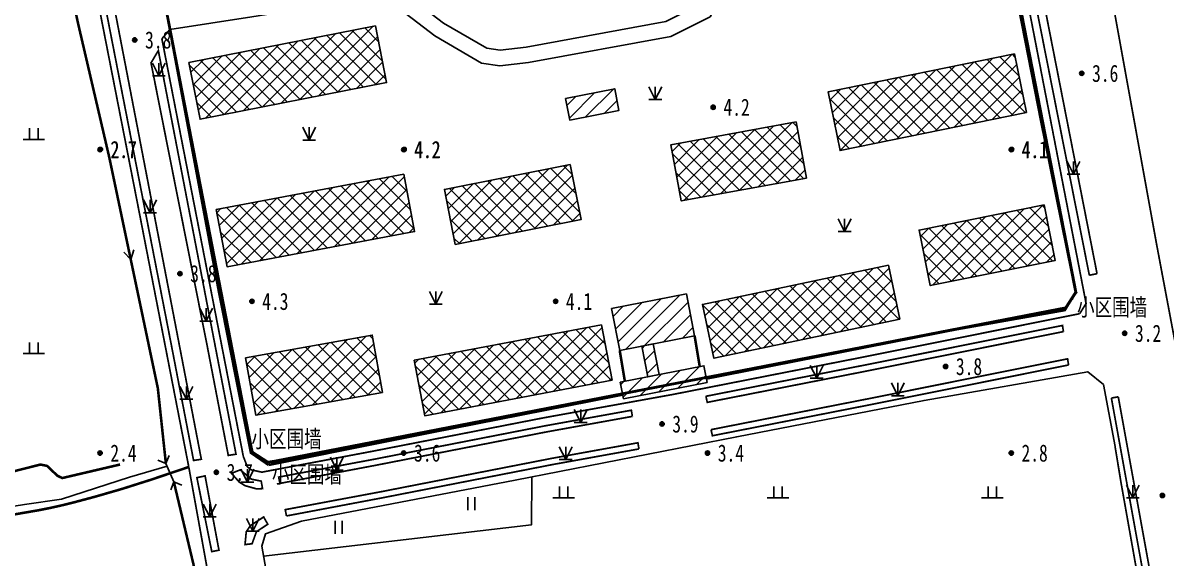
# Model space of a CAD drawing. Header units: metres. Extents: x 494039 to 619385, y 3351420 to 3402703.
# Drawn here: x 581437 to 581703.7, y 3397231.6 to 3397356.6 of the extents above; entities that cross this region are included whole.
import ezdxf
from ezdxf.enums import TextEntityAlignment as Align

# ---------------------------------------------------------------- set-up
doc = ezdxf.new("R2010")
doc.units = ezdxf.units.M
for name, pattern in [('2180', [0]), ('2430', [0]), ('2450', [0]), ('4430', [0]), ('4440', [0]), ('8521', [0]), ('9610', [0])]:
    doc.linetypes.add(name, pattern=pattern)
for name, color, linetype in [('220200', 130, 'Continuous'), ('220900', 130, '2180'), ('261301', 141, 'Continuous'), ('310300', 8, 'Continuous'), ('310500', 8, 'Continuous'), ('380201', 8, '2430'), ('380202', 8, '2450'), ('420500', 8, 'Continuous'), ('430600', 8, '4440'), ('440300', 8, '4430'), ('720100', 8, 'Continuous'), ('760201', 8, '8521'), ('810100', 8, '9610'), ('810302', 8, 'Continuous'), ('810600', 8, 'Continuous'), ('820200', 8, 'Continuous'), ('JMD', 8, 'Continuous'), ('备注', 8, 'Continuous')]:
    doc.layers.add(name, color=color, linetype=linetype)
doc.styles.add('HZ', font='simsun.ttc', dxfattribs={"width": 0.8})
pattern_1 = [(45, (0, 0), (-1.767766953, 1.767766953), []), (135, (0, 0), (-1.767766953, -1.767766953), [])]
pattern_2 = [(45, (0, 0), (-1.767766953, 1.767766953), [])]

# ---------------------------------------------------------------- blocks, each defined once
blk = doc.blocks.new('gc002')
at = {"linetype": 'Continuous'}
blk.add_hatch(color=256, dxfattribs=at).paths.add_polyline_path([(0.5, 0.5), (-0.5, 0.5), (-0.5, -0.5), (0.5, -0.5)])
blk.add_lwpolyline([(-0.5, -0.5), (0.5, -0.5), (0.5, 0.5), (-0.5, 0.5), (-0.5, -0.5)])
blk = doc.blocks.new('0612-线路地形')
at = {"layer": 'JMD', "color": 8, "linetype": 'Continuous', "elevation": 4.56, "flags": 128}
for points in [[(581461.77, 3397429.25), (581460.19, 3397428.9), (581457.61, 3397425.08), (581457.95, 3397423.4), (581490.07, 3397257.85), (581490.4, 3397256.26), (581494.11, 3397253.87), (581495.77, 3397254.1), (581678.67, 3397289.6), (581680.42, 3397289.96), (581682.82, 3397293.64), (581682.46, 3397295.35), (581652.2, 3397451.03), (581646.71, 3397450.12)], [(581461.83, 3397428.96), (581460.37, 3397428.64), (581457.93, 3397425.02), (581458.24, 3397423.45), (581490.37, 3397257.9), (581490.67, 3397256.44), (581494.18, 3397254.18), (581495.72, 3397254.4), (581678.61, 3397289.9), (581680.24, 3397290.23), (581682.5, 3397293.7), (581682.17, 3397295.29), (581651.96, 3397450.69), (581646.76, 3397449.83)]]:
    blk.add_lwpolyline(points, dxfattribs=at)
at = {"layer": '备注', "color": 8, "linetype": 'Continuous'}
for p in [(581682.46, 3397295.35, 4.72), (581682.82, 3397293.64, 4.57), (581678.67, 3397289.6, 4.71), (581680.42, 3397289.96, 4.67), (581490.07, 3397257.85, 4.64), (581490.4, 3397256.26, 4.64), (581494.11, 3397253.87, 4.64), (581495.77, 3397254.1, 4.67)]:
    blk.add_point(p, dxfattribs=at)
at = {"layer": 'JMD', "color": 8, "linetype": 'Continuous'}
for p, xscale, yscale, rotation in [((581670.61, 3397355.66), 0.2499999999999999, 0.2499999999999999, 101.0003097649284), ((581471.8, 3397352.69), 0.2499999999999999, 0.2499999999999999, 280.9817700917174), ((581671.57, 3397350.76), 0.2499999999999999, 0.2499999999999999, 101.0003097649284), ((581472.75, 3397347.78), 0.2499999999999999, 0.2499999999999999, 280.9817700917174), ((581672.52, 3397345.85), 0.2499999999999999, 0.2499999999999999, 101.0003097649284), ((581473.7, 3397342.87), 0.2499999999999999, 0.2499999999999999, 280.9817700917174), ((581673.47, 3397340.94), 0.2499999999999999, 0.2499999999999999, 101.0003097649284), ((581474.65, 3397337.96), 0.2499999999999999, 0.2499999999999999, 280.9817700917174), ((581674.43, 3397336.03), 0.2499999999999999, 0.2499999999999999, 101.0003097649284), ((581475.61, 3397333.05), 0.2499999999999999, 0.2499999999999999, 280.9817700917174), ((581675.38, 3397331.12), 0.2499999999999999, 0.2499999999999999, 101.0003097649284), ((581476.56, 3397328.14), 0.2499999999999999, 0.2499999999999999, 280.9817700917174), ((581676.34, 3397326.22), 0.2499999999999999, 0.2499999999999999, 101.0003097649284), ((581477.51, 3397323.23), 0.2499999999999999, 0.2499999999999999, 280.9817700917174), ((581677.29, 3397321.31), 0.2499999999999999, 0.2499999999999999, 101.0003097649284), ((581478.46, 3397318.33), 0.2499999999999999, 0.2499999999999999, 280.9817700917174), ((581678.24, 3397316.4), 0.2499999999999999, 0.2499999999999999, 101.0003097649284), ((581479.42, 3397313.42), 0.2499999999999999, 0.2499999999999999, 280.9817700917174), ((581679.2, 3397311.49), 0.2499999999999999, 0.2499999999999999, 101.0003097649284), ((581480.37, 3397308.51), 0.2499999999999999, 0.2499999999999999, 280.9817700917174), ((581680.15, 3397306.58), 0.2499999999999999, 0.2499999999999999, 101.0003097649284), ((581481.32, 3397303.6), 0.2499999999999999, 0.2499999999999999, 280.9817700917174), ((581681.11, 3397301.67), 0.2499999999999999, 0.2499999999999999, 101.0003097649284), ((581482.27, 3397298.69), 0.2499999999999999, 0.2499999999999999, 280.9817700917174), ((581682.06, 3397296.77), 0.2499999999999999, 0.2499999999999999, 101.0003097649284), ((581483.23, 3397293.78), 0.2499999999999999, 0.2499999999999999, 280.9817700917174), ((581681.74, 3397292.21), 0.25, 0.25, 56.86393494214185), ((581484.18, 3397288.88), 0.2499999999999999, 0.2499999999999999, 280.9817700917174), ((581673.14, 3397288.66), 0.25, 0.25, 10.98449800152036), ((581678.05, 3397289.61), 0.25, 0.25, 10.98449800152036), ((581658.41, 3397285.8), 0.25, 0.25, 10.98449800152036), ((581663.32, 3397286.75), 0.25, 0.25, 10.98449800152036), ((581668.23, 3397287.7), 0.25, 0.25, 10.98449800152036), ((581485.13, 3397283.97), 0.2499999999999999, 0.2499999999999999, 280.9817700917174), ((581643.69, 3397282.94), 0.25, 0.25, 10.98449800152036), ((581648.6, 3397283.89), 0.25, 0.25, 10.98449800152036), ((581653.51, 3397284.85), 0.25, 0.25, 10.98449800152036), ((581628.96, 3397280.08), 0.25, 0.25, 10.98449800152036), ((581633.87, 3397281.03), 0.25, 0.25, 10.98449800152036), ((581638.78, 3397281.99), 0.25, 0.25, 10.98449800152036), ((581486.08, 3397279.06), 0.2499999999999999, 0.2499999999999999, 280.9817700917174), ((581619.15, 3397278.18), 0.25, 0.25, 10.98449800152036), ((581624.05, 3397279.13), 0.25, 0.25, 10.98449800152036), ((581604.42, 3397275.32), 0.25, 0.25, 10.98449800152036), ((581609.33, 3397276.27), 0.25, 0.25, 10.98449800152036), ((581614.24, 3397277.22), 0.25, 0.25, 10.98449800152036), ((581487.04, 3397274.15), 0.2499999999999999, 0.2499999999999999, 280.9817700917174), ((581589.7, 3397272.46), 0.25, 0.25, 10.98449800152036), ((581594.6, 3397273.41), 0.25, 0.25, 10.98449800152036), ((581599.51, 3397274.37), 0.25, 0.25, 10.98449800152036), ((581574.97, 3397269.6), 0.25, 0.25, 10.98449800152036), ((581579.88, 3397270.55), 0.25, 0.25, 10.98449800152036), ((581584.79, 3397271.51), 0.25, 0.25, 10.98449800152036), ((581487.99, 3397269.24), 0.2499999999999999, 0.2499999999999999, 280.9817700917174), ((581560.25, 3397266.74), 0.25, 0.25, 10.98449800152036), ((581565.15, 3397267.7), 0.25, 0.25, 10.98449800152036), ((581570.06, 3397268.65), 0.25, 0.25, 10.98449800152036), ((581488.94, 3397264.33), 0.2499999999999999, 0.2499999999999999, 280.9817700917174), ((581550.43, 3397264.84), 0.25, 0.25, 10.98449800152036), ((581555.34, 3397265.79), 0.25, 0.25, 10.98449800152036), ((581535.7, 3397261.98), 0.25, 0.25, 10.98449800152036), ((581540.61, 3397262.93), 0.25, 0.25, 10.98449800152036), ((581545.52, 3397263.89), 0.25, 0.25, 10.98449800152036), ((581489.89, 3397259.42), 0.2499999999999999, 0.2499999999999999, 280.9817700917174), ((581520.98, 3397259.12), 0.25, 0.25, 10.98449800152036), ((581525.89, 3397260.07), 0.25, 0.25, 10.98449800152036), ((581530.8, 3397261.03), 0.25, 0.25, 10.98449800152036), ((581506.25, 3397256.26), 0.25, 0.25, 10.98449800152036), ((581511.16, 3397257.22), 0.25, 0.25, 10.98449800152036), ((581516.07, 3397258.17), 0.25, 0.25, 10.98449800152036), ((581491.97, 3397255.39), 0.25, 0.25, 327.2811372678628), ((581496.44, 3397254.36), 0.25, 0.25, 10.98449800152036), ((581501.35, 3397255.31), 0.25, 0.25, 10.98449800152036)]:
    blk.add_blockref('gc002', p, dxfattribs=dict(at, xscale=xscale, yscale=yscale, rotation=rotation))
at = {"layer": '备注', "color": 8, "linetype": 'Continuous', "style": 'HZ', "width": 0.75}
for p in [(581682.93, 3397288.22, 4.67), (581490.32, 3397257.47, 4.64), (581495.09, 3397249.18, 4.67)]:
    blk.add_text('小区围墙', height=4, dxfattribs=at).set_placement(p)
blk = doc.blocks.new('gu')
at = {"flags": 128}
for points in [[(3.75, 0), (-3.75, 0)], [(2.71, -0.6), (3.75, 0), (3.75, 0), (2.71, 0.6)]]:
    blk.add_lwpolyline(points, dxfattribs=at)
blk = doc.blocks.new('p_point')
for radius in [0.25, 0.2, 0.15, 0.1, 0.05]:
    blk.add_circle((0, 0), radius)
blk.add_point((0, 0))
blk = doc.blocks.new('ve')
at = {"color": 0, "linetype": 'Continuous'}
for p, q in [((-0.4, 1.5), (-0.4, 0)), ((0.4, 0), (0.4, 1.5))]:
    blk.add_line(p, q, dxfattribs=at)
blk = doc.blocks.new('gc124')
for p, q in [((-0.75, 1.5), (0, 0)), ((0, 0), (0, 1.5)), ((0, 0), (0.75, 1.5)), ((-0.75, 0), (0.75, 0))]:
    blk.add_line(p, q)
blk = doc.blocks.new('vm')
at = {"linetype": 'Continuous'}
for p, q in [((1.25, 0), (-1.25, 0)), ((-0.5, 0), (-0.5, 1.3)), ((0.5, 1.3), (0.5, 0))]:
    blk.add_line(p, q, dxfattribs=at)
blk = doc.blocks.new('1-3&1-4')
at = {"layer": '310300', "linetype": 'Continuous'}
h = blk.add_hatch(dxfattribs=at)
h.set_pattern_fill('ANSI31', color=8, scale=20, style=0)
h.set_pattern_definition(pattern_2)
h.paths.add_polyline_path([(581563.5906, 3397338.9633), (581575.0676, 3397341.217), (581576.0569, 3397336.1791), (581564.5799, 3397333.9253)])
h = blk.add_hatch(dxfattribs=at)
h.set_pattern_fill('ANSI31', color=8, scale=20, style=0)
h.set_pattern_definition(pattern_2)
h.paths.add_polyline_path([(581593.7104, 3397283.5433), (581591.7966, 3397293.3069), (581574.3275, 3397289.8829), (581576.2413, 3397280.1192)])
h = blk.add_hatch(dxfattribs=at)
h.set_pattern_fill('ANSI31', color=8, scale=20, style=0)
h.set_pattern_definition(pattern_2)
h.paths.add_polyline_path([(581585.4488, 3397274.513), (581582.7646, 3397273.9868), (581581.3657, 3397281.1236), (581584.05, 3397281.6498)])
h = blk.add_hatch(dxfattribs=at)
h.set_pattern_fill('ANSI31', color=8, scale=20, style=0)
h.set_pattern_definition(pattern_2)
h.paths.add_polyline_path([(581576.3636, 3397272.7322), (581595.8671, 3397276.555), (581596.6331, 3397272.6468), (581577.1297, 3397268.824)])
at = {"layer": '310500', "linetype": 'Continuous'}
h = blk.add_hatch(dxfattribs=at)
h.set_pattern_fill('ANSI37', color=8, scale=20, style=0)
h.set_pattern_definition(pattern_1)
h.paths.add_polyline_path([(581519.2578, 3397355.9227), (581521.8638, 3397342.6763), (581478.3421, 3397334.114), (581475.736, 3397347.3605)])
h = blk.add_hatch(dxfattribs=at)
h.set_pattern_fill('ANSI37', color=8, scale=20, style=0)
h.set_pattern_definition(pattern_1)
h.paths.add_polyline_path([(581668.3008, 3397349.3731), (581671.0985, 3397335.6904), (581627.6394, 3397326.8044), (581624.8417, 3397340.4871)])
h = blk.add_hatch(dxfattribs=at)
h.set_pattern_fill('ANSI37', color=8, scale=20, style=0)
h.set_pattern_definition(pattern_1)
h.paths.add_polyline_path([(581617.3851, 3397333.4763), (581619.7748, 3397320.3752), (581590.5791, 3397315.0498), (581588.1894, 3397328.1508)])
h = blk.add_hatch(dxfattribs=at)
h.set_pattern_fill('ANSI37', color=8, scale=20, style=0)
h.set_pattern_definition(pattern_1)
h.paths.add_polyline_path([(581564.6653, 3397323.5383), (581567.2147, 3397310.6825), (581537.887, 3397304.8666), (581535.3375, 3397317.7224)])
h = blk.add_hatch(dxfattribs=at)
h.set_pattern_fill('ANSI37', color=8, scale=20, style=0)
h.set_pattern_definition(pattern_1)
h.paths.add_polyline_path([(581525.8518, 3397321.251), (581528.3659, 3397307.8828), (581484.6385, 3397299.6594), (581482.1244, 3397313.0276)])
h = blk.add_hatch(dxfattribs=at)
h.set_pattern_fill('ANSI37', color=8, scale=20, style=0)
h.set_pattern_definition(pattern_1)
h.paths.add_polyline_path([(581675.2273, 3397314.0979), (581677.8356, 3397301.1584), (581648.6969, 3397295.2846), (581646.0885, 3397308.224)])
h = blk.add_hatch(dxfattribs=at)
h.set_pattern_fill('ANSI37', color=8, scale=20, style=0)
h.set_pattern_definition(pattern_1)
h.paths.add_polyline_path([(581638.9192, 3397300.0363), (581641.5804, 3397287.4444), (581598.2078, 3397278.278), (581595.5466, 3397290.87)])
h = blk.add_hatch(dxfattribs=at)
h.set_pattern_fill('ANSI37', color=8, scale=20, style=0)
h.set_pattern_definition(pattern_1)
h.paths.add_polyline_path([(581571.9848, 3397286.1273), (581574.4431, 3397273.1836), (581530.7555, 3397264.8865), (581528.2972, 3397277.8302)])
h = blk.add_hatch(dxfattribs=at)
h.set_pattern_fill('ANSI37', color=8, scale=20, style=0)
h.set_pattern_definition(pattern_1)
h.paths.add_polyline_path([(581520.8955, 3397270.2917), (581518.4943, 3397283.6884), (581488.9522, 3397278.3932), (581491.3535, 3397264.9965)])
at = {"layer": '220200', "color": 141, "linetype": 'Continuous', "const_width": 0.6, "flags": 128}
for points in [[(581470.3613, 3397253.7451), (581468.4893, 3397271.2953), (581457.1645, 3397325.1824), (581449.8629, 3397356.5563), (581446.7888, 3397370.9965), (581438.2403, 3397371.8976), (581419.8602, 3397369.4274), (581420.9501, 3397359.7984), (581427.4617, 3397336.7935), (581427.1727, 3397334.8954), (581426.5477, 3397334.2491), (581418.3399, 3397332.6993), (581391.9043, 3397327.2053), (581361.5108, 3397320.6636), (581327.2278, 3397313.3743), (581266.6026, 3397300.1755)], [(581459.681, 3397253.4781), (581446.1778, 3397250.3154), (581445.0478, 3397250.8688), (581442.6369, 3397253.1657), (581441.1129, 3397253.4673), (581417.416, 3397247.5086), (581366.8623, 3397235.759), (581357.4887, 3397234.4062), (581355.8231, 3397235.1252), (581354.6247, 3397236.4809), (581351.7494, 3397250.8984), (581348.6421, 3397251.6584), (581340.6073, 3397249.9663), (581336.4947, 3397247.671), (581332.7424, 3397247.8109), (581307.5375, 3397249.3439), (581284.4421, 3397247.9619), (581272.7786, 3397247.9728), (581267.161, 3397245.7511), (581251.424, 3397238.7705), (581244.9025, 3397236.5887)], [(581489.609, 3397168.3644), (581486.9631, 3397179.0303), (581480.7932, 3397213.3687), (581472.2235, 3397249.4255)]]:
    blk.add_lwpolyline(points, dxfattribs=at)
at = {"layer": '220900', "color": 141, "linetype": 'Continuous'}
for p, q in [((581470.3613, 3397253.7451), (581468.5028, 3397254.4839)), ((581470.3613, 3397253.7451), (581471.1001, 3397255.6036)), ((581472.2235, 3397249.4255), (581471.4847, 3397247.567)), ((581472.2235, 3397249.4255), (581474.082, 3397248.6867))]:
    blk.add_line(p, q, dxfattribs=at)
at = {"layer": '220900', "color": 141, "linetype": '2180', "elevation": 3.7985, "flags": 128}
blk.add_lwpolyline([(581472.2235, 3397249.4255), (581470.3613, 3397253.7451)], dxfattribs=at)
at = {"layer": '310300', "color": 8, "linetype": 'Continuous', "flags": 128}
for points, elevation in [([(581563.5906, 3397338.9633), (581575.0676, 3397341.217), (581576.0569, 3397336.1791), (581564.5799, 3397333.9253)], 7.6902), ([(581593.7104, 3397283.5433), (581591.7966, 3397293.3069), (581574.3275, 3397289.8829), (581576.2413, 3397280.1192)], 8.6535), ([(581585.4488, 3397274.513), (581582.7646, 3397273.9868), (581581.3657, 3397281.1236), (581584.05, 3397281.6498)], 8.6535), ([(581576.3636, 3397272.7322), (581595.8671, 3397276.555), (581596.6331, 3397272.6468), (581577.1297, 3397268.824)], 8.6535)]:
    blk.add_lwpolyline(points, close=True, dxfattribs=dict(at, elevation=elevation))
at = {"layer": '310500', "color": 8, "linetype": 'Continuous', "flags": 128}
for points in [[(581519.2578, 3397355.9227), (581521.8638, 3397342.6763), (581478.3421, 3397334.114), (581475.736, 3397347.3605)], [(581617.3851, 3397333.4763), (581619.7748, 3397320.3752), (581590.5791, 3397315.0498), (581588.1894, 3397328.1508)]]:
    blk.add_lwpolyline(points, close=True, dxfattribs=at)
for points, elevation in [([(581668.3008, 3397349.3731), (581671.0985, 3397335.6904), (581627.6394, 3397326.8044), (581624.8417, 3397340.4871)], 18.655), ([(581564.6653, 3397323.5383), (581567.2147, 3397310.6825), (581537.887, 3397304.8666), (581535.3375, 3397317.7224)], 18.8537), ([(581525.8518, 3397321.251), (581528.3659, 3397307.8828), (581484.6385, 3397299.6594), (581482.1244, 3397313.0276)], 18.6327), ([(581675.2273, 3397314.0979), (581677.8356, 3397301.1584), (581648.6969, 3397295.2846), (581646.0885, 3397308.224)], 18.7217), ([(581638.9192, 3397300.0363), (581641.5804, 3397287.4444), (581598.2078, 3397278.278), (581595.5466, 3397290.87)], 18.6661), ([(581571.9848, 3397286.1273), (581574.4431, 3397273.1836), (581530.7555, 3397264.8865), (581528.2972, 3397277.8302)], 18.5326), ([(581520.8955, 3397270.2917), (581518.4943, 3397283.6884), (581488.9522, 3397278.3932), (581491.3535, 3397264.9965)], 16.6194)]:
    blk.add_lwpolyline(points, close=True, dxfattribs=dict(at, elevation=elevation))
at = {"layer": '380201', "color": 8, "linetype": '2430', "const_width": 0.6, "flags": 128}
for points in [[(581596.4572, 3397273.5442), (581654.6316, 3397285.0288), (581680.0781, 3397289.5333), (581682.63, 3397293.7216), (581674.5421, 3397333.6858), (581666.9332, 3397372.5597), (581663.8715, 3397388.6148)], [(581471.6951, 3397352.891), (581482.6992, 3397294.0089), (581490.1907, 3397256.2259), (581494.315, 3397253.3816)], [(581494.315, 3397253.3816), (581532.2648, 3397260.9914), (581576.9373, 3397269.8054)]]:
    blk.add_lwpolyline(points, dxfattribs=at)
at = {"layer": '380201', "color": 8, "linetype": '2430', "const_width": 0.6, "elevation": 7.2322, "flags": 128}
for points in [[(581593.7104, 3397283.5433), (581594.9, 3397276.3655)], [(581576.2413, 3397280.1192), (581577.4283, 3397272.9409)]]:
    blk.add_lwpolyline(points, dxfattribs=at)
at = {"layer": '380202', "color": 8, "linetype": '2450', "flags": 128}
blk.add_lwpolyline([(581494.6584, 3397223.3567), (581492.7711, 3397234.392), (581493.5747, 3397237.3051), (581501.9782, 3397240.2843), (581551.8138, 3397249.8439), (581603.5488, 3397259.9622), (581647.2443, 3397268.4357), (581685.4351, 3397275.1621), (581689.0813, 3397272.1518), (581691.7964, 3397257.6838)], dxfattribs=at)
at = {"layer": '420500', "color": 8, "linetype": 'Continuous', "const_width": 0.4, "flags": 128}
for points in [[(581709.8127, 3397260.6609), (581701.4389, 3397305.1662), (581690.2401, 3397367.0056), (581684.2908, 3397397.9659), (581687.2674, 3397402.2074), (581684.6454, 3397414.5586), (581681.0644, 3397416.0536), (581679.33, 3397421.108), (581666.2088, 3397490.0947), (581652.7813, 3397560.1283), (581639.3583, 3397626.3827), (581635.587, 3397646.6627)], [(581225.9295, 3397602.3709), (581253.5667, 3397607.6243), (581282.3088, 3397612.997), (581397.5614, 3397635.3254), (581400.7993, 3397633.535), (581401.9296, 3397632.1281), (581412.0899, 3397581.9481), (581424.5992, 3397516.5335), (581435.9802, 3397458.0552), (581449.3502, 3397388.0738), (581464.1644, 3397312.3085), (581475.7069, 3397252.9064)], [(581665.8895, 3397388.9257), (581671.0403, 3397363.4225), (581685.0383, 3397291.0847), (581683.5363, 3397288.6975)], [(581667.9803, 3397387.853), (581685.7939, 3397297.6872)], [(581687.5947, 3397298.0411), (581670.2744, 3397386.4216), (581667.9803, 3397387.853)], [(581488.4305, 3397255.3788), (581469.4388, 3397352.8796)], [(581488.4305, 3397255.3788), (581489.3549, 3397252.9705), (581490.2349, 3397252.2395), (581492.7512, 3397251.6904), (581518.6607, 3397256.5919), (581558.5461, 3397264.3946), (581588.6968, 3397269.85), (581633.0102, 3397278.5656), (581683.5363, 3397288.6975)], [(581679.7567, 3397284.5142), (581679.5283, 3397285.9527), (581633.3809, 3397276.6988), (581596.3467, 3397269.415)], [(581679.7567, 3397284.5142), (581633.6644, 3397275.2714), (581596.6675, 3397267.9949), (581596.3467, 3397269.415)], [(581680.9515, 3397276.7202), (581680.7231, 3397278.1587), (581634.5757, 3397268.9049), (581597.5416, 3397261.621)], [(581680.9515, 3397276.7202), (581634.8592, 3397267.4774), (581597.8623, 3397260.2009), (581597.5416, 3397261.621)], [(581579.1954, 3397264.7179), (581578.9514, 3397266.1527), (581558.8983, 3397262.5243), (581519.0203, 3397254.723), (581496.6862, 3397250.5419), (581496.9612, 3397249.0688)], [(581579.1954, 3397264.7179), (581559.1676, 3397261.094), (581519.2953, 3397253.2939), (581496.9612, 3397249.0688)], [(581580.7262, 3397257.117), (581580.4822, 3397258.5518), (581560.4291, 3397254.9234), (581520.5511, 3397247.1222), (581498.217, 3397242.941), (581498.492, 3397241.468)], [(581580.7262, 3397257.117), (581560.6983, 3397253.4932), (581520.8261, 3397245.693), (581498.492, 3397241.468)], [(581697.81, 3397223.2065), (581693.2303, 3397249.0066), (581691.7964, 3397257.6838)], [(581475.7069, 3397252.9064), (581489.3725, 3397177.3136)]]:
    blk.add_lwpolyline(points, dxfattribs=at)
for points in [[(581478.6346, 3397254.7033), (581446.3301, 3397422.6752), (581444.357, 3397422.39), (581455.9168, 3397362.0919), (581471.9374, 3397279.8622), (581476.8265, 3397254.4269)], [(581468.606, 3397350.1479), (581466.8987, 3397347.268), (581480.0297, 3397281.0456), (581484.9187, 3397255.6103), (581486.7269, 3397255.8867)], [(581479.5114, 3397250.8182), (581482.7491, 3397233.4669), (581481.0734, 3397233.1477), (581477.6058, 3397250.4066)], [(581487.7151, 3397252.2287), (581485.6698, 3397251.4305), (581487.4617, 3397249.3913), (581488.8434, 3397248.533), (581491.5173, 3397247.7945), (581492.9155, 3397247.849), (581492.6025, 3397249.5955), (581490.3096, 3397250.0624)], [(581490.4684, 3397234.9678), (581491.4931, 3397237.7934), (581494.1349, 3397239.5316), (581493.1738, 3397241.2266), (581490.0596, 3397239.1937), (581489.1124, 3397237.753), (581488.8309, 3397234.7889)]]:
    blk.add_lwpolyline(points, close=True, dxfattribs=at)
for points, elevation in [([(581685.7939, 3397297.6872), (581687.5947, 3397298.0411)], 3.6781), ([(581692.5471, 3397269.2895), (581690.9428, 3397268.9989)], 3.971), ([(581690.9428, 3397268.9989), (581698.4072, 3397227.7904)], 3.971), ([(581700.0115, 3397228.081), (581692.5471, 3397269.2895)], 3.971)]:
    blk.add_lwpolyline(points, dxfattribs=dict(at, elevation=elevation))
at = {"layer": '430600', "color": 8, "linetype": '4440', "flags": 128}
for points in [[(581468.2265, 3397359.0793), (581470.3861, 3397358.6414), (581489.817, 3397361.6021), (581516.3819, 3397365.9593), (581521.7263, 3397365.9576), (581523.9419, 3397365.2251), (581535.1486, 3397356.5837), (581545.2069, 3397350.6901), (581548.3286, 3397350.2223), (581554.4125, 3397350.957), (581587.0244, 3397356.9508), (581594.6675, 3397360.7748), (581595.8622, 3397362.9852), (581595.8089, 3397369.6479), (581597.7993, 3397377.7658), (581600.0822, 3397380.0354), (581605.4949, 3397383.1867), (581635.498, 3397389.4748), (581659.5537, 3397394.1985), (581664.0827, 3397397.8717)], [(581665.8895, 3397388.9257), (581659.3881, 3397389.7949), (581636.2203, 3397385.916), (581606.8145, 3397379.7531), (581602.312, 3397377.1317), (581601.0832, 3397375.91), (581599.4437, 3397369.2235), (581599.5009, 3397362.0803), (581597.3172, 3397358.04), (581588.188, 3397353.4725), (581554.9589, 3397347.3653), (581548.2763, 3397346.5583), (581543.9758, 3397347.2026), (581533.1138, 3397353.5672), (581522.2145, 3397361.9716), (581521.141, 3397362.3264), (581516.6772, 3397362.3279), (581490.3844, 3397358.0153), (581471.2692, 3397355.1027), (581469.4388, 3397352.8796)]]:
    blk.add_lwpolyline(points, dxfattribs=at)
at = {"layer": '440300', "color": 8, "linetype": '4430', "const_width": 0.6, "flags": 128}
blk.add_lwpolyline([(581156.3511, 3397157.6253), (581156.6662, 3397159.3955), (581157.1069, 3397161.3359), (581157.7226, 3397163.2178), (581158.2719, 3397164.4876), (581159.0193, 3397165.8855), (581159.7924, 3397167.1039), (581160.6926, 3397168.3375), (581161.9925, 3397169.9024), (581163.5564, 3397171.5801), (581165.566, 3397173.548), (581168.7385, 3397176.4515), (581174.2113, 3397181.2898), (581180.8054, 3397186.8859), (581184.0035, 3397189.4409), (581186.1105, 3397191.0286), (581189.0831, 3397193.1182), (581193.6651, 3397196.0828), (581196.7883, 3397197.9463), (581198.3719, 3397198.8365), (581200.9428, 3397200.1853), (581203.1261, 3397201.2217), (581206.523, 3397202.6873), (581217.989, 3397207.2751), (581222.1391, 3397209.1152), (581225.8606, 3397210.94), (581228.0094, 3397212.0509), (581232.2646, 3397214.3571), (581235.852, 3397216.4226), (581239.5628, 3397218.7008), (581243.4944, 3397221.2543), (581247.0749, 3397223.7165), (581249.4974, 3397225.4868), (581251.091, 3397226.7139), (581254.5297, 3397229.493), (581262.9199, 3397236.47), (581265.2786, 3397238.346), (581267.2529, 3397239.8198), (581268.6892, 3397240.7679), (581269.921, 3397241.457), (581271.1914, 3397242.0185), (581272.7106, 3397242.4769), (581273.9619, 3397242.7171), (581274.9175, 3397242.8375), (581276.8638, 3397242.9572), (581279.8451, 3397242.9306), (581286.5632, 3397242.6472), (581288.02, 3397242.652), (581290.73, 3397242.7883), (581294.3068, 3397243.1487), (581305.3841, 3397244.6301), (581308.4929, 3397244.914), (581310.0859, 3397244.9955), (581313.1608, 3397245.0102), (581316.7552, 3397244.8467), (581320.5908, 3397244.5133), (581322.6195, 3397244.2784), (581324.8918, 3397243.967), (581328.8413, 3397243.3119), (581330.8162, 3397242.9296), (581334.2251, 3397242.1718), (581336.9151, 3397241.4666), (581338.6979, 3397240.9034), (581339.8399, 3397240.4179), (581340.6344, 3397239.9595), (581341.2516, 3397239.4758), (581341.7978, 3397238.8885), (581342.0852, 3397238.4988), (581342.5864, 3397237.6488), (581343.0773, 3397236.5614), (581344.3367, 3397232.9764), (581344.8165, 3397231.7688), (581345.4959, 3397230.3984), (581346.128, 3397229.3678), (581347.214, 3397227.9806), (581348.0266, 3397227.1953), (581349.0249, 3397226.483), (581349.5605, 3397226.2062), (581350.3159, 3397225.9234), (581351.3089, 3397225.6971), (581352.5595, 3397225.5811), (581354.0805, 3397225.615), (581354.9717, 3397225.6976), (581357.0129, 3397225.9994), (581360.651, 3397226.6972), (581365.4193, 3397227.5295), (581376.6805, 3397229.3248), (581381.2006, 3397230.2032), (581385.6925, 3397231.3023), (581390.7427, 3397232.7094), (581403.111, 3397236.2868), (581407.0714, 3397237.3159), (581409.6945, 3397237.9137), (581413.538, 3397238.6432), (581415.995, 3397239.0468), (581431.6346, 3397241.3045), (581435.3346, 3397241.8791), (581440.6982, 3397242.8058), (581443.3662, 3397243.3351), (581446.1248, 3397243.9529), (581448.5412, 3397244.5448), (581453.7531, 3397245.9331), (581460.1313, 3397247.7818), (581466.8287, 3397249.9092), (581475.7069, 3397252.9064)], dxfattribs=at)
at = {"layer": '760201', "color": 8, "linetype": '8521', "flags": 128}
blk.add_lwpolyline([(581437.5628, 3397145.3928), (581430.8431, 3397145.488), (581426.8735, 3397145.3746), (581423.2652, 3397145.103), (581421.207, 3397144.8884), (581415.0406, 3397144.1084), (581401.2267, 3397142.1614), (581384.9329, 3397140.0419), (581378.8917, 3397139.1945), (581370.6102, 3397137.8297), (581354.9992, 3397135.072), (581347.1075, 3397133.7657), (581333.8706, 3397131.7282), (581326.4448, 3397130.6758), (581322.7084, 3397130.2094), (581317.3551, 3397129.6481), (581313.3284, 3397129.3544), (581310.288, 3397129.2518), (581303.8624, 3397129.1775), (581300.5249, 3397129.0411), (581298.2032, 3397128.8241), (581295.8926, 3397128.4729), (581292.8304, 3397127.8571), (581288.6395, 3397126.8534), (581279.5146, 3397124.4863), (581270.9605, 3397122.3889), (581266.7123, 3397121.2639), (581263.9117, 3397120.4128), (581261.5523, 3397119.572), (581258.9935, 3397118.4985), (581252.7969, 3397115.709), (581251.6597, 3397115.2449), (581249.6463, 3397114.5198), (581247.8866, 3397114.0251), (581246.5375, 3397113.756), (581240.4679, 3397112.9985), (581238.7122, 3397112.6515), (581237.8134, 3397112.4043), (581236.1563, 3397111.8335), (581233.0552, 3397110.509), (581227.6041, 3397107.9736), (581224.6788, 3397106.6905), (581222.4471, 3397105.8189), (581219.3311, 3397104.7361), (581214.742, 3397103.2979), (581206.6719, 3397100.9612), (581203.2577, 3397100.0793), (581200.5561, 3397099.5069), (581198.3264, 3397099.1708), (581196.4154, 3397099.0211), (581194.0776, 3397099.0131), (581191.7377, 3397099.1746), (581189.6452, 3397099.4643), (581187.8081, 3397099.8499), (581186.9017, 3397100.0951), (581185.2552, 3397100.6579), (581184.6001, 3397100.9338), (581183.4937, 3397101.4894), (581182.5292, 3397102.0988), (581182.023, 3397102.4851), (581181.1966, 3397103.2472), (581180.4461, 3397104.094), (581179.6315, 3397105.194), (581179.1944, 3397105.8666), (581178.5251, 3397107.0133), (581177.7006, 3397108.6325), (581176.8278, 3397110.6185), (581176.3645, 3397111.7942), (581175.4601, 3397114.3485), (581172.7847, 3397123.2577), (581172.3598, 3397124.5377), (581171.606, 3397126.5519), (581170.8593, 3397128.2229), (581169.9182, 3397129.9826), (581166.0568, 3397136.2526), (581165.2983, 3397137.6127), (581164.7062, 3397138.7917), (581163.7636, 3397140.8997), (581163.1403, 3397142.4296), (581160.2854, 3397149.8496), (581159.2293, 3397152.2817), (581158.3186, 3397154.1114), (581156.7455, 3397156.9296), (581154.6669, 3397160.5014), (581153.4723, 3397162.6853), (581152.3144, 3397165.0942), (581151.2861, 3397167.5615), (581150.3541, 3397170.1319), (581149.9193, 3397171.4751), (581149.1404, 3397174.257), (581149.0459, 3397175.0095), (581149.1013, 3397175.4685), (581149.3076, 3397175.8812), (581149.6443, 3397176.2135), (581150.1476, 3397176.5172), (581150.8877, 3397176.8087), (581151.9259, 3397177.0918), (581153.3487, 3397177.3954), (581155.6027, 3397177.7569), (581162.4216, 3397178.5204), (581164.3832, 3397178.866), (581165.2113, 3397179.064), (581166.575, 3397179.4869), (581168.2287, 3397180.2049), (581169.7113, 3397181.022), (581171.4026, 3397182.1086), (581172.93, 3397183.1992), (581174.4216, 3397184.3417), (581177.0199, 3397186.4633), (581184.6188, 3397192.9347), (581187.4146, 3397195.1366), (581190.8887, 3397197.5621), (581194.5034, 3397199.7858), (581197.1995, 3397201.2323), (581200.0361, 3397202.534), (581209.8993, 3397206.4884), (581213.2675, 3397207.9956), (581216.7519, 3397209.7377), (581234.8978, 3397219.2926), (581238.3167, 3397221.2203), (581240.6822, 3397222.6605), (581244.1299, 3397224.9052), (581248.204, 3397227.7031), (581253.8831, 3397231.8269), (581256.0737, 3397233.5207), (581260.2514, 3397236.8936), (581262.704, 3397238.7797), (581265.2466, 3397240.4943), (581267.3521, 3397241.6263), (581268.7994, 3397242.2273), (581269.6243, 3397242.5186), (581271.4782, 3397243.0704), (581272.5063, 3397243.3265), (581274.9326, 3397243.8179), (581277.2056, 3397244.1537), (581278.7831, 3397244.329), (581282.2056, 3397244.5871), (581284.051, 3397244.669), (581287.7482, 3397244.7203), (581292.4231, 3397244.6069), (581293.7102, 3397244.6115), (581295.1198, 3397244.681), (581297.4261, 3397244.9865), (581302.5335, 3397246.0515), (581304.4681, 3397246.4033), (581307.2364, 3397246.7778), (581308.7184, 3397246.9193), (581311.3185, 3397247.0603), (581313.6723, 3397247.0499), (581315.0957, 3397246.9832), (581318.4058, 3397246.7019), (581322.5862, 3397246.1711), (581337.5038, 3397243.8541), (581339.2143, 3397243.506), (581339.8973, 3397243.3137), (581340.9332, 3397242.9229), (581341.6506, 3397242.5452), (581342.1997, 3397242.1627), (581342.6541, 3397241.7545), (581343.2435, 3397241.0707), (581344.1723, 3397239.6029), (581344.9543, 3397238.0395), (581346.9918, 3397233.5046), (581347.6984, 3397232.1676), (581348.6372, 3397230.755), (581349.2521, 3397230.0468), (581349.9414, 3397229.4312), (581350.7208, 3397228.9278), (581351.3383, 3397228.6494), (581352.2925, 3397228.3591), (581353.2265, 3397228.1761), (581354.7967, 3397228.0101), (581355.641, 3397227.9789), (581357.6875, 3397228.0282), (581359.3226, 3397228.1571), (581362.8119, 3397228.575), (581368.8067, 3397229.432), (581375.4474, 3397230.7557), (581395.3752, 3397236.2314), (581415.5705, 3397240.6023), (581437.4141, 3397244.1703), (581445.9849, 3397245.3802), (581461.9051, 3397250.5389), (581470.6395, 3397253.0999)], dxfattribs=at)
at = {"layer": '810100', "color": 8, "linetype": '9610', "flags": 128}
blk.add_lwpolyline([(581493.1613, 3397232.1107), (581555.695, 3397239.4189), (581555.7501, 3397250.6137)], dxfattribs=at)
at = {"layer": '261301', "color": 141, "linetype": 'Continuous', "xscale": 2, "yscale": 2, "rotation": 281.8723168925598}
blk.add_blockref('gu', (581460.6375, 3397308.6594, 3.0681), dxfattribs=at)
at = {"layer": '720100', "color": 8, "linetype": 'Continuous', "xscale": 2, "yscale": 2, "zscale": 2}
for p in [(581463.1046, 3397352.632, 3.8005), (581684.0324, 3397344.8394, 3.6465), (581598.0437, 3397336.9239, 4.2215), (581455.0103, 3397327.0117, 2.6679), (581455.1041, 3397327.052, 2.6737), (581525.8651, 3397327.0119, 4.2176), (581525.9589, 3397327.0521, 4.2151), (581667.5747, 3397327.0122, 4.0793), (581667.6685, 3397327.0524, 4.0765), (581473.64, 3397298.056, 3.8005), (581490.4376, 3397291.5844, 4.2941), (581561.2924, 3397291.5845, 4.0606), (581694.0416, 3397284.1262, 3.2), (581652.2655, 3397276.3719, 3.7836), (581586.1104, 3397262.9495, 3.8866), (581455.0102, 3397256.1569, 2.3852), (581525.8649, 3397256.1571, 3.6022), (581596.7197, 3397256.1572, 3.4432), (581667.5745, 3397256.1574, 2.8249), (581482.1355, 3397251.6702, 3.7226), (581702.8538, 3397246.2437, 3.559)]:
    blk.add_blockref('p_point', p, dxfattribs=at)
at = {"layer": '810302', "color": 8, "linetype": 'Continuous', "xscale": 2, "yscale": 2}
for p in [(581439.5335, 3397329.4062), (581439.5335, 3397279.4062), (581563.1613, 3397245.7233), (581613.1613, 3397245.7233), (581663.1613, 3397245.7233)]:
    blk.add_blockref('vm', p, dxfattribs=at)
at = {"layer": '810600', "color": 8, "linetype": 'Continuous', "xscale": 2, "yscale": 2}
for p in [(581541.6155, 3397242.8482, 3.9593), (581510.6804, 3397237.2952, 4.0483)]:
    blk.add_blockref('ve', p, dxfattribs=at)
at = {"layer": '820200', "color": 8, "linetype": 'Continuous', "xscale": 2, "yscale": 2}
for p in [(581468.725, 3397344.2309, 4.257), (581584.5467, 3397338.7073, 6.4179), (581503.7865, 3397329.2345, 6.4179), (581682.1155, 3397321.2785, 4.257), (581466.6657, 3397312.2692, 4.257), (581628.6963, 3397307.871, 6.4179), (581533.3354, 3397290.8983, 6.4179), (581479.7537, 3397286.9662, 4.257), (581622.1896, 3397273.6337, 4.257), (581641.1073, 3397269.5327, 4.257), (581475.1566, 3397268.721, 4.257), (581567.1496, 3397263.3039, 4.257), (581563.6395, 3397254.6256, 4.257), (581510.2466, 3397252.1606, 4.257), (581489.3754, 3397249.3912, 4.257), (581695.94, 3397245.665, 4.257), (581480.6, 3397241.2333, 4.257), (581490.6542, 3397237.8819, 4.257)]:
    blk.add_blockref('gc124', p, dxfattribs=at)
at = {"layer": '720100', "color": 8, "width": 0.75}
for s, p in [('3.8', (581465.5046, 3397352.632, 3.8005)), ('3.6', (581686.4324, 3397344.8394, 3.6465)), ('4.2', (581600.4437, 3397336.9239, 4.2215)), ('2.7', (581457.4103, 3397327.0117, 2.6679)), ('2.7', (581457.5041, 3397327.052, 2.6737)), ('4.2', (581528.2651, 3397327.0119, 4.2176)), ('4.2', (581528.3589, 3397327.0521, 4.2151)), ('4.1', (581669.9747, 3397327.0122, 4.0793)), ('4.1', (581670.0685, 3397327.0524, 4.0765)), ('3.8', (581476.04, 3397298.056, 3.8005)), ('4.3', (581492.8376, 3397291.5844, 4.2941)), ('4.1', (581563.6924, 3397291.5845, 4.0606)), ('3.2', (581696.4416, 3397284.1262, 3.2)), ('3.8', (581654.6655, 3397276.3719, 3.7836)), ('3.9', (581588.5104, 3397262.9495, 3.8866)), ('2.4', (581457.4102, 3397256.1569, 2.3852)), ('3.6', (581528.2649, 3397256.1571, 3.6022)), ('3.4', (581599.1197, 3397256.1572, 3.4432)), ('2.8', (581669.9745, 3397256.1574, 2.8249)), ('3.7', (581484.5355, 3397251.6702, 3.7226))]:
    blk.add_text(s, height=4, dxfattribs=at).set_placement(p, align=Align.MIDDLE_LEFT)

msp = doc.modelspace()

# ---------------------------------------------------------------- block references
for name in ['0612-线路地形', '1-3&1-4']:
    msp.add_blockref(name, (0, 0))

doc.saveas('drawing.dxf')
